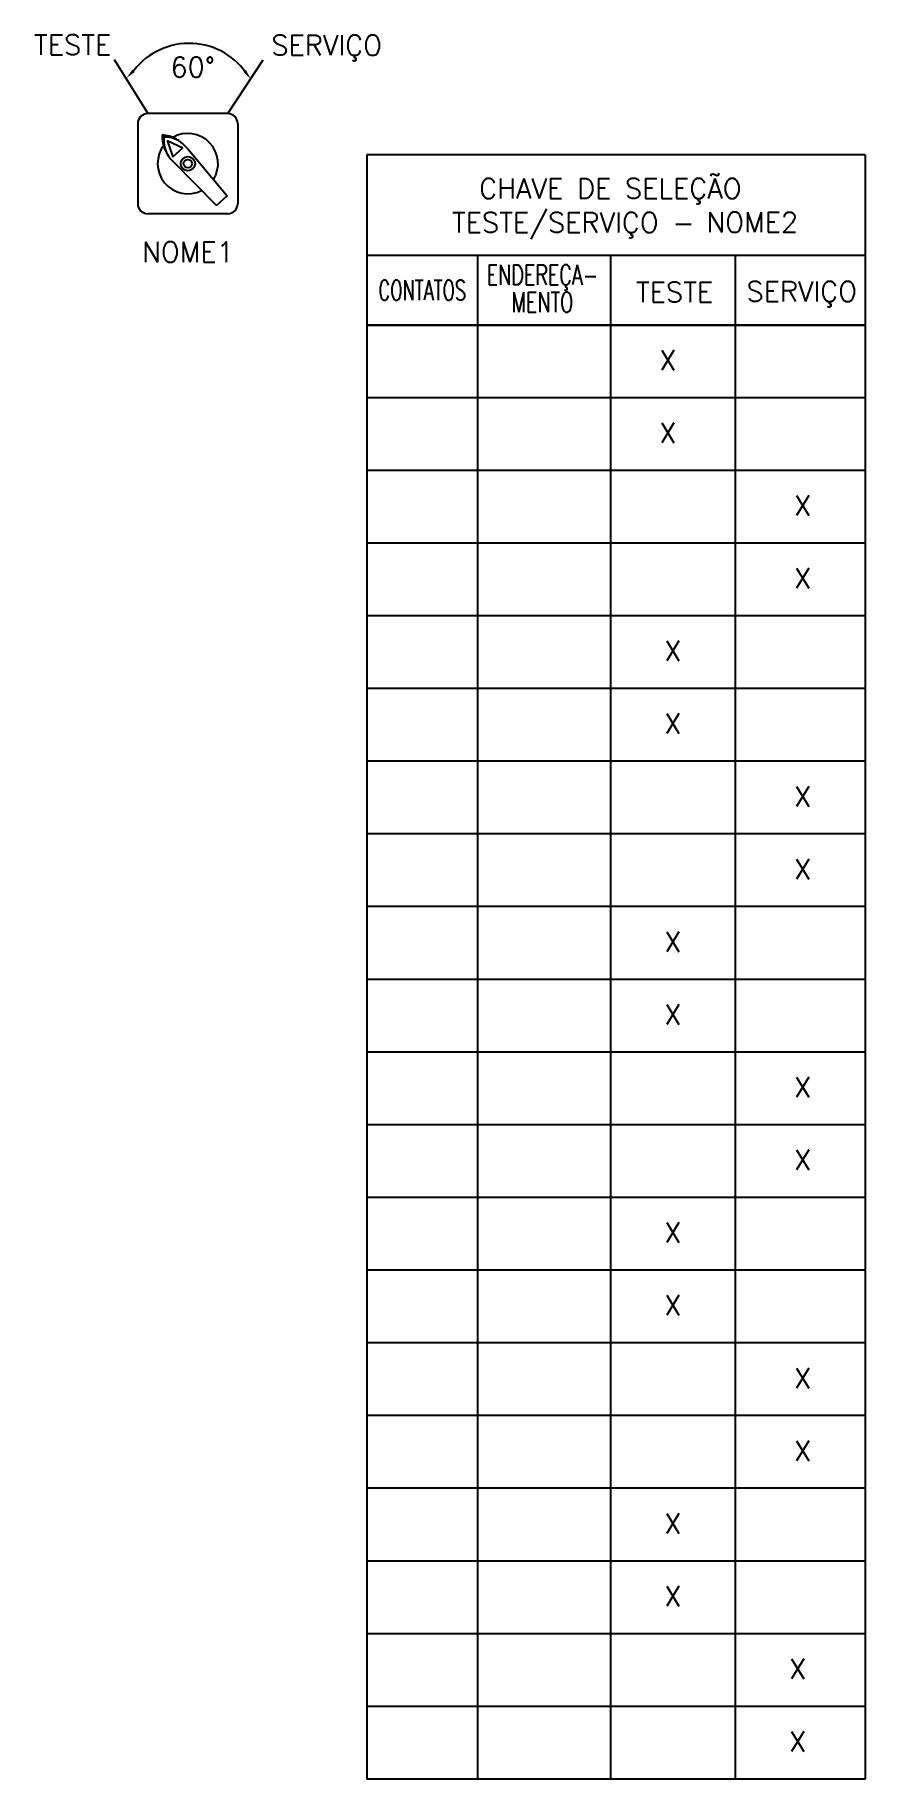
# Model space of a CAD drawing. Header units: millimetres. Extents: x -30 to 53, y -162 to 12.
import ezdxf
from ezdxf.enums import TextEntityAlignment as Align

# ---------------------------------------------------------------- set-up
doc = ezdxf.new("R2010")
doc.units = ezdxf.units.MM
doc.header["$LTSCALE"] = 10
doc.linetypes.add('USTATION2', pattern=[1, 0.75, -0.25])
doc.styles.add('ROMANS', font='romans.shx')

msp = doc.modelspace()

# ---------------------------------------------------------------- linework, layer by layer
at = {"linetype": 'USTATION2'}
for p, q in [((-18.24, 4.02), (-21.55, 9.36)), ((-10.24, 3.98), (-6.7, 9.36))]:
    msp.add_line(p, q, dxfattribs=at)
at = {"linetype": 'Continuous'}
for p, q in [((-10.24, 3.98), (-18.24, 3.98)), ((-19.24, 2.98), (-19.24, -5.02)), ((-16.61, 1.64), (-16.8, 1.85)), ((-9.24, 2.98), (-9.24, -5.02)), ((-16.31, 1.3), (-15.72, -0.35)), ((-16.31, 1.3), (-14.72, 0.56)), ((-15.72, -0.35), (-14.72, 0.56)), ((-14.24, 0.45), (-10.31, -4.25)), ((-15.66, -0.83), (-11.36, -5.2)), ((-10.31, -4.25), (-11.36, -5.2)), ((-13.51, -6.02), (-18.24, -6.02)), ((-10.24, -6.02), (-13.51, -6.02))]:
    msp.add_line(p, q, dxfattribs=at)
at = {"color": 7, "linetype": 'Continuous'}
for p, q in [((3.66, -0.15), (3.66, -162.48)), ((53.46, -0.15), (3.66, -0.15)), ((53.46, -0.15), (53.46, -162.48)), ((3.66, -10.15), (53.46, -10.15)), ((14.72, -10.15), (14.72, -162.48)), ((28, -10.15), (28, -162.48)), ((40.48, -10.15), (40.48, -162.48)), ((3.66, -17.15), (53.46, -17.15))]:
    msp.add_line(p, q, dxfattribs=at)
at = {"color": 7}
for p, q in [((3.66, -17.15), (3.66, -20.87)), ((53.46, -17.15), (3.66, -17.15)), ((53.46, -24.41), (3.66, -24.41)), ((53.46, -31.68), (3.66, -31.68)), ((53.46, -38.95), (3.66, -38.95)), ((53.46, -46.21), (3.66, -46.21)), ((53.46, -53.48), (3.66, -53.48)), ((53.46, -60.75), (3.66, -60.75)), ((53.46, -68.01), (3.66, -68.01)), ((53.46, -75.28), (3.66, -75.28)), ((53.46, -82.55), (3.66, -82.55)), ((53.46, -89.81), (3.66, -89.81)), ((53.46, -89.81), (3.66, -89.81)), ((53.46, -97.08), (3.66, -97.08)), ((53.46, -104.35), (3.66, -104.35)), ((53.46, -111.61), (3.66, -111.61)), ((53.46, -118.88), (3.66, -118.88)), ((53.46, -126.15), (3.66, -126.15)), ((53.46, -133.41), (3.66, -133.41)), ((53.46, -140.68), (3.66, -140.68)), ((53.46, -147.95), (3.66, -147.95)), ((53.46, -147.95), (3.66, -147.95)), ((53.46, -155.21), (3.66, -155.21)), ((53.46, -162.48), (3.66, -162.48))]:
    msp.add_line(p, q, dxfattribs=at)
at = {"linetype": 'Continuous'}
for centre, radius in [((-14.23, -1.02), 0.716), ((-14.24, -1.02), 0.425)]:
    msp.add_circle(centre, radius, dxfattribs=at)
msp.add_arc((-14.1, 4.02), 6.98, 35.6621, 145.414)
for centre, radius, start, end in [((-18.24, 2.98), 1, 90, 180), ((-10.24, 2.98), 1, 0, 90), ((-13.18, 1.81), 3.63, 179.4189, 226.8181), ((-17.12, -1.76), 3.63, 37.6058, 85.005), ((-14.23, -1.02), 3.02, 327.9803, 119.9941), ((-14.23, -1.02), 3.02, 141.4851, 297.5971), ((-13.71, 1.3), 2.92, 173.2418, 203.1632), ((-16.55, -1.28), 2.92, 61.2607, 91.1821), ((-18.24, -5.02), 1, 180, 270), ((-10.24, -5.02), 1, 270, 0)]:
    msp.add_arc(centre, radius, start, end, dxfattribs=at)
for points in [[(-19.53, 8.14), (-19.77, 8.38), (-20.35, 7.55)], [(-8.69, 8.15), (-8.43, 8.35), (-7.95, 7.45)]]:
    msp.add_solid(points)

# ---------------------------------------------------------------- texts
at = {"color": 7, "linetype": 'Continuous', "style": 'ROMANS'}
msp.add_text('TESTE', height=2, dxfattribs=at).set_placement((-29.6, 9.85))
for s, p in [('SERVIÇO', (-0.35, 9.81)), ('CHAVE DE SELEÇÃO', (28, -4.5)), ('TESTE/SERVIÇO -', (24.3, -7.91)), ('TESTE', (34.42, -14.86)), ('SERVIÇO', (47.13, -14.79))]:
    msp.add_text(s, height=2, dxfattribs=at).set_placement(p, align=Align.CENTER)
at = {"linetype": 'Continuous', "style": 'ROMANS'}
msp.add_text('60°', height=2, dxfattribs=at).set_placement((-13.74, 7.63), align=Align.CENTER)
at = {"color": 7, "linetype": 'Continuous', "style": 'ROMANS', "width": 0.7}
for s, p in [('ENDEREÇA-', (21.21, -13.14)), ('MENTO', (21.21, -15.87))]:
    msp.add_text(s, height=2, dxfattribs=at).set_placement(p, align=Align.CENTER)
at = {"color": 7, "linetype": 'Continuous', "style": 'ROMANS', "width": 0.65}
msp.add_text('CONTATOS', height=2, dxfattribs=at).set_placement((9.2, -13.68), align=Align.MIDDLE_CENTER)
at = {"color": 7, "linetype": 'Continuous', "style": 'ROMANS'}
for p in [(33.74, -20.66), (33.74, -27.92), (47.22, -35.19), (47.22, -42.46), (34.24, -49.72), (34.24, -56.99), (47.22, -64.26), (47.22, -71.52), (34.24, -78.79), (34.24, -86.06), (47.22, -93.32), (47.22, -100.59), (34.24, -107.86), (34.24, -115.12), (47.22, -122.39), (47.22, -129.66), (34.24, -136.92), (34.24, -144.19), (46.72, -151.46), (46.72, -158.72)]:
    msp.add_text('X', height=2, dxfattribs=at).set_placement(p, align=Align.MIDDLE_CENTER)
at = {"color": 7, "style": 'ROMANS'}
msp.add_attdef('NOME2', text='', height=2, dxfattribs=at).set_placement((42.18, -6.88), align=Align.MIDDLE_CENTER)
at = {"style": 'ROMANS'}
msp.add_attdef('NOME1', text='', height=2, dxfattribs=at).set_placement((-14.23, -9.85), align=Align.MIDDLE_CENTER)

doc.saveas('drawing.dxf')
